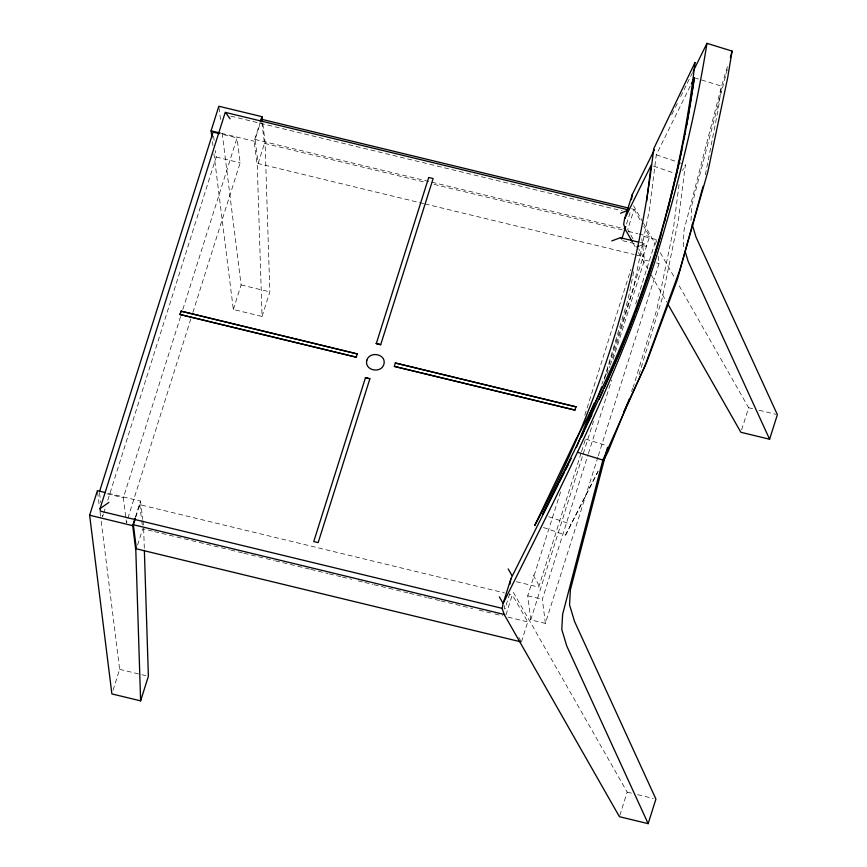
<?xml version="1.0" encoding="UTF-8"?>
<svg xmlns="http://www.w3.org/2000/svg" width="867" height="867" viewBox="0 0 867 867"><rect width="100%" height="100%" fill="white"/><g stroke="black" fill="none" stroke-linecap="round" stroke-linejoin="round"><path stroke-width="0.65" stroke-dasharray="4.33 3.25" d="M691.01 220.467L691.833 205.381L727.305 69.382M690.186 86.18L656.297 154.77L649.437 209.868L633.311 288.841L610.39 364.985M679.024 184.563L673.215 230.297L656.883 309.291L633.376 386.725M705.359 174.733L718.169 109.654L721.582 86.136L728.334 63.594M633.744 271.664L628.066 299.451L604.732 376.95L601.85 384.114M639.033 374.772L662.117 298.682L678.428 219.752L685.407 164.708L682.524 170.539M103.336 514.304L102.512 516.884L102.187 514.261M103.737 513.015L105.774 506.566M107.811 500.118L216.208 157.046L215.384 150.49M190.838 318.893L126.452 522.682L123.352 497.745L180.813 315.891M182.85 309.443L237.038 137.907L220.662 133.941M192.875 312.445L240.148 162.833L237.038 137.907M135.436 517.057L140.487 501.083L107.844 493.182M213.921 153.654L233.342 309.497L262.062 316.444L257.282 166.182L254.172 141.245L260.002 122.811M135.761 517.209L139.728 504.659L504.421 592.887M423.692 203.604L258.117 163.549L255.115 139.446L260.295 123.038M137.571 545.072L142.73 528.762L153.242 531.298M258.117 163.549L264.489 143.358L261.65 120.6M113.046 690.23L119.646 669.335L100.735 517.523M233.342 309.497L241.102 284.929L221.854 130.429M262.062 316.444L269.832 291.876L265.042 141.603L262.755 123.233M509.709 593.765L504.887 609.013L504.171 605.491M626.516 224.044L630.092 212.729M505.981 614.876L512.321 594.795L509.688 594.155M631.447 208.763L634.08 209.402L627.708 229.582L633.506 239.747M597.927 457.017L545.365 623.395L530.756 619.862L527.754 595.77L560.765 491.307M584.802 415.206L630.851 269.464M521.425 641.992L527.765 621.91L512.321 594.795M516.353 581.692L538.732 587.111L581.139 452.899M581.54 451.609L585.615 438.713M604.375 379.345L649.535 236.507L643.737 226.341M530.756 619.862L593.516 421.243M613.067 359.328L644.452 260.024L641.613 237.276M545.365 623.395L542.363 599.303L587.999 454.861M588.411 453.56L611.636 380.049M635.674 303.959L656.048 239.465L641.45 235.932M598.338 455.728L659.05 263.557L658.053 255.527M619.818 815.468L627.188 792.124L512.072 590.091M741.653 429.826L748.644 407.718L678.362 284.376M606.651 374.631L610 366.275M631.436 391.494L632.888 387.917M671.73 114.672L674.721 108.635M675.317 107.421L677.701 102.588M680.693 96.54L686.664 84.457M687.26 83.243L692.635 72.362M543.425 527.504L565.577 535.069L598.371 470.564M565.577 535.069L597.981 471.681M640.171 245.589L645.384 243.768L646.056 243.941L646.37 246.434L641.103 245.155M230.817 116.135L622.213 210.822M255.115 139.446L623.752 228.628M264.489 143.358L424.819 182.146M434.009 184.368L623.254 230.156M628.51 231.424L637.711 233.646M639.022 233.971L649.535 236.507M221.529 133.345L254.172 141.245M640.117 242.5L645.384 243.768M622.679 240.701L634.525 243.562M425.003 203.918L633.961 254.475M635.273 254.79L643.151 256.697L638.654 248.786M644.452 260.024L650.532 261.498M656.612 262.961L659.05 263.557M216.208 157.046L240.148 162.833M241.102 284.929L269.832 291.876M748.644 407.718L752.556 408.66M759.091 410.243L776.063 414.35M106.966 493.778L123.352 497.745M527.754 595.77L542.363 599.303M154.554 531.623L175.578 536.706M176.89 537.02L197.914 542.113M199.237 542.428L229.462 549.743M230.774 550.057L242.597 552.918M243.909 553.233L264.944 558.326M266.256 558.641L274.135 560.548M275.457 560.862L296.481 565.956M297.793 566.27L309.617 569.131M310.939 569.456L328.019 573.586M329.33 573.9L341.165 576.761M342.476 577.086L351.677 579.308M358.244 580.901L363.501 582.169M364.812 582.483L372.702 584.391M374.013 584.716L395.038 589.798M396.36 590.113L408.184 592.974M409.495 593.299L426.575 597.428M427.897 597.742L439.721 600.603M441.032 600.929L472.58 608.558M479.148 610.151L493.605 613.641M494.916 613.966L502.795 615.873M508.062 617.141L527.765 621.91M119.646 669.335L140.541 674.396M141.852 674.71L145.764 675.653M627.188 792.124L632.411 793.392M637.635 794.649L653.306 798.442M694.348 77.759L721.582 86.136L684.074 229.961L683.239 245.047L684.009 247.583M585.615 439.114L606.662 445.595M656.297 154.77L681.603 163.408M653.642 166.139L673.887 173.053M548.768 516.71L570.909 524.275M533.183 574.973L538.017 583.589L538.732 587.111M633.517 205.685L642.891 222.125M643.563 223.296L655.604 244.44M660.296 252.665L675.014 278.502M634.08 209.402L640.518 220.695M633.116 243.172L635.132 246.705M638.47 252.568L647.844 269.019M651.193 274.893L666.582 301.911M518.845 637.473L520.785 640.854M656.048 239.465L656.384 242.142M219.015 107.584L220.684 121.022M213.585 136.054L214.247 141.299M212.415 141.57L212.924 145.602M140.487 501.083L142.773 519.452M142.936 520.764L143.586 526.02M139.728 504.659L141.559 519.387M141.722 520.72L142.394 526.074M99.575 493.269L100.713 502.448M97.559 492.001L99.228 505.439M100.073 512.159L100.572 516.179M143.673 528.718L144.323 549.028"/><path stroke-width="1.3" d="M646.609 201.372L651.117 165.272L624.543 219.037L623.666 224.282L625.757 230.254L632.455 242.001M691.378 83.774L694.348 77.759C685.288 143.239 669.573 207.506 650.304 270.688C622.441 355.372 582.277 435.006 542.612 514.608L563.832 472.873M694.348 77.759L686.61 125.39M648.158 823.65L566.736 645.937L561.794 629.464L562.618 614.367L602.868 460.063L644.842 366.015L679.858 269.875L707.84 171.829L727.673 77.759L732.084 51.077L706.973 43.35C695.171 117.522 676.726 190.382 654.748 262.148C616.155 380.927 558.565 491.968 503.098 603.454L502.21 608.699L504.301 614.67L619.428 816.703L648.158 823.65L655.918 799.071L574.507 621.368L569.554 604.884L570.378 589.798L607.55 447.274M509.98 584.12L510.858 578.874L557.904 484.837M631.425 199.703L632.314 194.457L654.412 149.731M684.041 139.522L684.507 136.953M684.973 134.385L685.439 131.817M703.072 186.329L677.539 279.066L646.197 363.566L623.611 412.172M677.831 168.957L679.999 158.715M680.53 156.158L681.885 149.763M677.561 170.235L667.471 210.93M730.382 57.612L732.084 51.077M664.74 221.063L665.423 218.527M660.86 234.968L652.905 261.411L635.327 312.499M144.366 550.382L148.376 676.282L140.617 700.861L111.886 693.914L89.626 515.236L97.397 490.657L105.232 492.554M211.916 137.539L211.082 130.819L218.842 106.251L261.942 116.666L262.43 120.611M99.412 491.957L213.098 132.109L219.405 133.637M502.264 608.374L100.355 511.151L100.041 508.647L225.247 112.374L627.795 209.749M357.291 353.801L356.283 357.193L180.033 314.548L181.04 311.166L357.312 353.931L181.04 311.166M180.033 314.548L181.062 311.286M140.617 700.861L135.826 550.588L132.716 525.662L135.046 518.282M260.382 121.586L261.942 116.666M520.113 641.667L136.379 548.833L133.377 524.73L135.36 518.455M260.696 121.781L261.487 119.256L628.813 208.123M365.473 377.676L313.756 541.528L318.167 542.601L369.884 378.749L365.473 377.676L369.884 378.749M376.278 343.635L428.721 177.475L433.142 178.548L380.7 344.708L376.267 343.516L380.7 344.708M575.97 406.71L574.951 410.091L394.322 366.394L395.33 363.002L575.981 406.829L395.33 363.002M503.098 603.454L510.858 578.874M624.543 219.037L632.314 194.457M621.758 239.129L625.725 226.558M667.926 304.252L740.884 432.286L769.603 439.233L777.374 414.664L695.952 236.951L692.148 224.271M632.184 321.18L634.427 314.981M631.696 322.416L620.544 350.702L604.201 388.416M576.36 447.535L594.068 403.469M581.67 436.805L584.553 429.62M585.041 428.417L601.828 386.628M602.901 462.057L605.329 456.064M629.42 398.853L608.211 451.317L603.909 459.738M599.205 399.275L603.085 390.833M580.662 437.597L591.836 414.903M693.232 71.159L706.973 43.35M564.439 471.681L571.169 458.448M559.117 482.442L564.027 472.808M565.251 470.402L568.308 464.376M100.041 508.647L108.874 502.416M620.544 213.239L627.242 210.54M611.809 240.885L620.371 237.721L638.795 242.175M636.822 246.943L639.055 246.044M211.082 130.819L220.218 133.03M180.011 314.428L356.283 357.193M133.377 524.73L504.659 614.562M89.626 515.236L132.716 525.662M620.371 237.721L621.043 237.894M577.758 452.336L602.868 460.063M225.528 112.428L230.091 118.779M508.17 568.925L511.942 575.482M499.338 596.875L503.109 603.432M769.603 439.233L688.192 261.52L685.147 251.387M574.951 410.091L394.322 366.394M366.839 360.228C364.042 370.512 380.981 373.97 383.886 364.357C386.671 354.061 369.732 350.604 366.839 360.228M695.009 62.5L653.685 148.831A1208.945 1112.957 25.6 0 1 534.636 525.63L575.959 439.298A1208.945 1112.957 25.6 0 0 694.998 62.5"/></g></svg>
